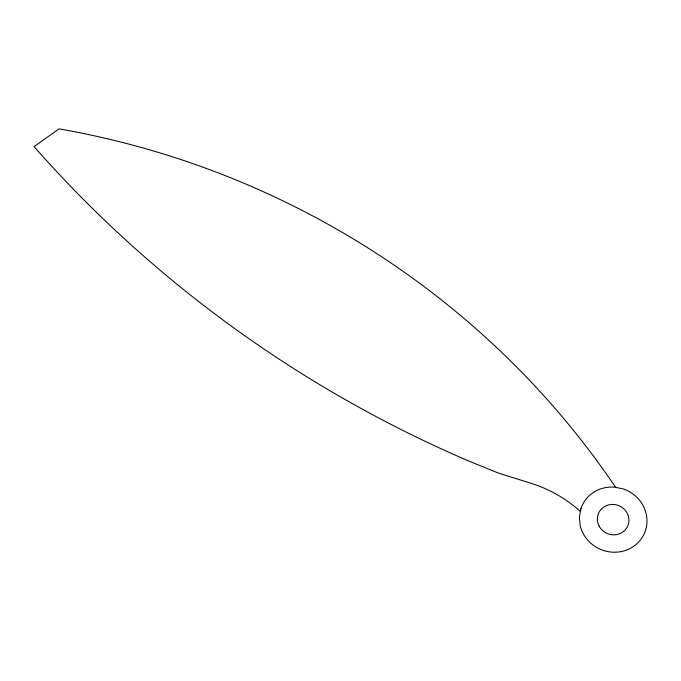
<?xml version="1.0" encoding="UTF-8"?>
<svg xmlns="http://www.w3.org/2000/svg" width="681" height="681" viewBox="0 0 681 681"><rect width="100%" height="100%" fill="white"/><g stroke="black" fill="none" stroke-linecap="round" stroke-linejoin="round"><path stroke-width="1.02" d="M615.641 487.383A811.241 768.415 23.4 0 0 59.06 128.879L34.05 146.611A1167.498 1105.867 23.4 0 0 467.285 460.407L498.305 473.048L531.299 483.374A126.334 119.669 23.4 0 1 580.374 511.457M580.85 508.784L579.361 517.1L580.178 525.596A34.093 32.296 23.4 0 0 636.139 544.4A34.093 32.296 23.4 0 0 623.149 488.907L614.449 487.145A34.093 32.296 23.4 0 0 580.85 508.784M599.186 526.192A15.918 15.084 23.4 0 0 626.52 528.243A15.918 15.084 23.4 0 0 613.76 504.468A15.918 15.084 23.4 0 0 599.186 526.192"/></g></svg>
